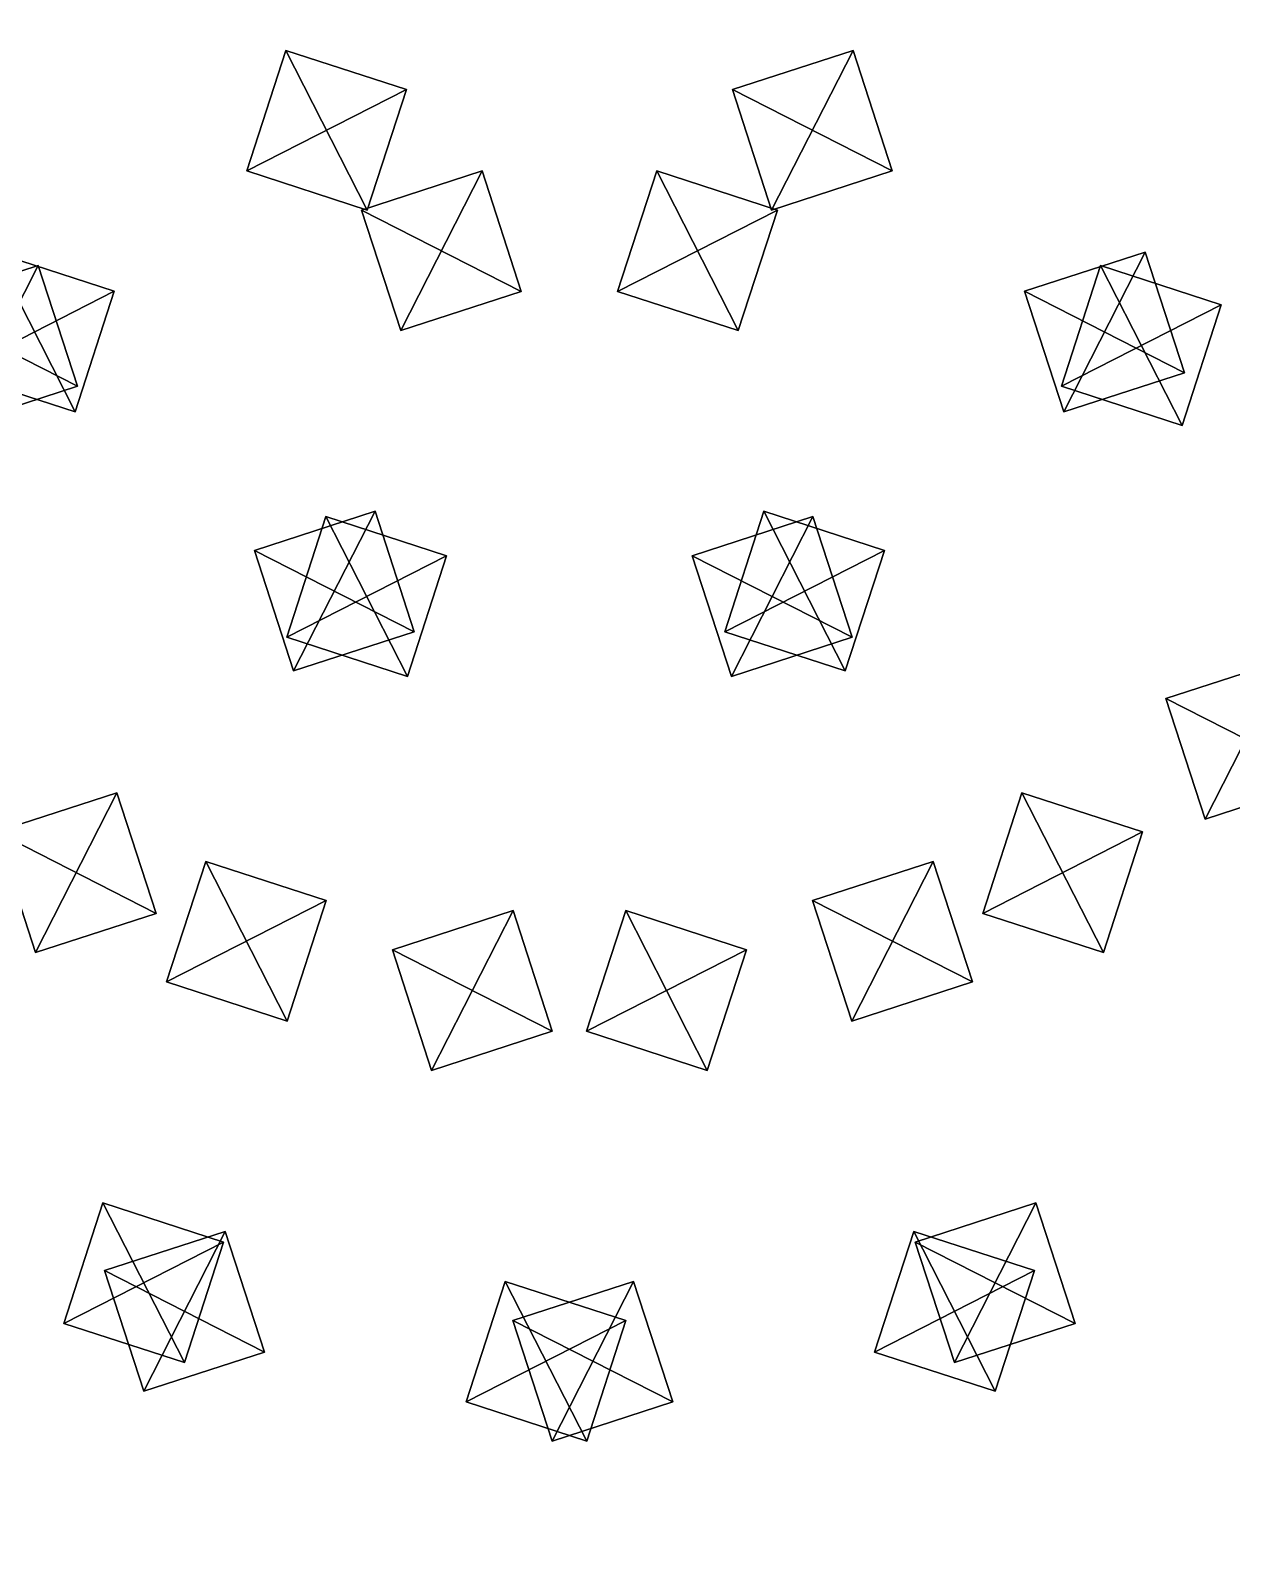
# Model space of a CAD drawing. Header units: metres. Extents: x -324 to 324, y -310 to 311.
# Drawn here: x -42.5 to 52.2, y -126.8 to -7.2 of the extents above; entities that cross this region are included whole.
import ezdxf

# ---------------------------------------------------------------- set-up
doc = ezdxf.new("R2010")
doc.units = ezdxf.units.M

msp = doc.modelspace()

# ---------------------------------------------------------------- linework, layer by layer
for points in [[(-25.445852, -18.302996, -1265.5), (-22.355682, -8.792429, -1265.5), (-22.355682, -8.792429, -1270.5), (-22.355583, -8.792329, -1270.4999)], [(-22.355682, -8.792429, -1265.5), (-25.445852, -18.302996, -1265.5), (-15.935287, -21.393166, -1265.5), (-15.935187, -21.393066, -1265.4999)], [(-25.445852, -18.302996, -1270.5), (-22.355682, -8.792429, -1270.5), (-12.845118, -11.882599, -1270.5), (-12.845017, -11.882499, -1270.4999)], [(-22.355682, -8.792429, -1270.5), (-25.445852, -18.302996, -1270.5), (-25.445852, -18.302996, -1265.5), (-25.445753, -18.302896, -1265.4999)], [(-15.935287, -21.393166, -1265.5), (-12.845118, -11.8826, -1265.5), (-22.355682, -8.792429, -1265.5), (-22.355583, -8.792329, -1265.4999)], [(-12.845118, -11.8826, -1265.5), (-12.845118, -11.882599, -1270.5), (-22.355682, -8.792429, -1270.5), (-22.355583, -8.792329, -1270.4999)], [(-22.355682, -8.792429, -1270.5), (-22.355682, -8.792429, -1265.5), (-12.845118, -11.8826, -1265.5), (-12.845017, -11.8825, -1265.4999)], [(15.935282, -21.393192, -734.5), (12.845114, -11.882626, -734.5), (22.35568, -8.792458, -734.5), (22.35578, -8.792357, -734.4999)], [(12.845114, -11.882626, -734.5), (12.845114, -11.882626, -729.5), (22.35568, -8.792458, -729.5), (22.35578, -8.792357, -729.4999)], [(25.445848, -18.303024, -729.5), (22.35568, -8.792458, -729.5), (12.845114, -11.882626, -729.5), (12.845214, -11.882525, -729.4999)], [(22.35568, -8.792458, -729.5), (22.35568, -8.792458, -734.5), (12.845114, -11.882626, -734.5), (12.845214, -11.882525, -734.4999)], [(22.35568, -8.792458, -734.5), (25.445848, -18.303024, -734.5), (15.935282, -21.393192, -734.5), (15.935382, -21.393093, -734.4999)], [(25.445848, -18.303024, -734.5), (22.35568, -8.792458, -734.5), (22.35568, -8.792458, -729.5), (22.35578, -8.792357, -729.4999)], [(22.35568, -8.792458, -729.5), (25.445848, -18.303024, -729.5), (25.445848, -18.303024, -734.5), (25.445948, -18.302925, -734.4999)], [(-12.845118, -11.882599, -1270.5), (-15.935287, -21.393166, -1270.5), (-25.445852, -18.302996, -1270.5), (-25.445753, -18.302896, -1270.4999)], [(-15.935287, -21.393166, -1270.5), (-12.845118, -11.882599, -1270.5), (-12.845118, -11.8826, -1265.5), (-12.845017, -11.8825, -1265.4999)], [(-12.845118, -11.8826, -1265.5), (-15.935287, -21.393166, -1265.5), (-15.935287, -21.393166, -1270.5), (-15.935187, -21.393066, -1270.4999)], [(15.935282, -21.393192, -729.5), (12.845114, -11.882626, -729.5), (12.845114, -11.882626, -734.5), (12.845214, -11.882525, -734.4999)], [(12.845114, -11.882626, -729.5), (15.935282, -21.393192, -729.5), (25.445848, -18.303024, -729.5), (25.445948, -18.302925, -729.4999)], [(12.845114, -11.882626, -734.5), (15.935282, -21.393192, -734.5), (15.935282, -21.393192, -729.5), (15.935382, -21.393093, -729.4999)], [(-15.935287, -21.393166, -1270.5), (-15.935287, -21.393166, -1265.5), (-25.445852, -18.302996, -1265.5), (-25.445753, -18.302896, -1265.4999)], [(-25.445852, -18.302996, -1265.5), (-25.445852, -18.302996, -1270.5), (-15.935287, -21.393166, -1270.5), (-15.935187, -21.393066, -1270.4999)], [(-13.305429, -30.894068, -734.5), (-16.395597, -21.383501, -734.5), (-6.885031, -18.293333, -734.5), (-6.884931, -18.293234, -734.4999)], [(-16.395597, -21.383501, -734.5), (-16.395597, -21.383501, -729.5), (-6.885031, -18.293333, -729.5), (-6.884931, -18.293234, -729.4999)], [(-3.7948632, -27.8039, -729.5), (-6.885031, -18.293333, -729.5), (-16.395597, -21.383501, -729.5), (-16.395498, -21.383402, -729.4999)], [(-6.885031, -18.293333, -729.5), (-6.885031, -18.293333, -734.5), (-16.395597, -21.383501, -734.5), (-16.395498, -21.383402, -734.4999)], [(-6.885031, -18.293333, -734.5), (-3.7948632, -27.8039, -734.5), (-13.305429, -30.894068, -734.5), (-13.305329, -30.893969, -734.4999)], [(-3.7948632, -27.8039, -734.5), (-6.885031, -18.293333, -734.5), (-6.885031, -18.293333, -729.5), (-6.884931, -18.293234, -729.4999)], [(-6.885031, -18.293333, -729.5), (-3.7948632, -27.8039, -729.5), (-3.7948632, -27.8039, -734.5), (-3.7947633, -27.8038, -734.4999)], [(3.7948556, -27.803877, -1265.5), (6.8850255, -18.293312, -1265.5), (6.8850255, -18.293312, -1270.5), (6.8851256, -18.293213, -1270.4999)], [(6.8850255, -18.293312, -1265.5), (3.7948556, -27.803877, -1265.5), (13.305422, -30.894047, -1265.5), (13.305522, -30.893948, -1265.4999)], [(3.7948556, -27.803877, -1270.5), (6.8850255, -18.293312, -1270.5), (16.395592, -21.383482, -1270.5), (16.39569, -21.383383, -1270.4999)], [(6.8850255, -18.293312, -1270.5), (3.7948556, -27.803877, -1270.5), (3.7948556, -27.803877, -1265.5), (3.7949555, -27.803778, -1265.4999)], [(13.305422, -30.894047, -1265.5), (16.395592, -21.383482, -1265.5), (6.8850255, -18.293312, -1265.5), (6.8851256, -18.293213, -1265.4999)], [(16.395592, -21.383482, -1265.5), (16.395592, -21.383482, -1270.5), (6.8850255, -18.293312, -1270.5), (6.8851256, -18.293213, -1270.4999)], [(6.8850255, -18.293312, -1270.5), (6.8850255, -18.293312, -1265.5), (16.395592, -21.383482, -1265.5), (16.39569, -21.383383, -1265.4999)], [(15.935282, -21.393192, -729.5), (15.935282, -21.393192, -734.5), (25.445848, -18.303024, -734.5), (25.445948, -18.302925, -734.4999)], [(25.445848, -18.303024, -734.5), (25.445848, -18.303024, -729.5), (15.935282, -21.393192, -729.5), (15.935382, -21.393093, -729.4999)], [(-13.305429, -30.894068, -729.5), (-16.395597, -21.383501, -729.5), (-16.395597, -21.383501, -734.5), (-16.395498, -21.383402, -734.4999)], [(-16.395597, -21.383501, -729.5), (-13.305429, -30.894068, -729.5), (-3.7948632, -27.8039, -729.5), (-3.7947633, -27.8038, -729.4999)], [(-16.395597, -21.383501, -734.5), (-13.305429, -30.894068, -734.5), (-13.305429, -30.894068, -729.5), (-13.305329, -30.893969, -729.4999)], [(16.395592, -21.383482, -1270.5), (13.305422, -30.894047, -1270.5), (3.7948556, -27.803877, -1270.5), (3.7949555, -27.803778, -1270.4999)], [(13.305422, -30.894047, -1270.5), (16.395592, -21.383482, -1270.5), (16.395592, -21.383482, -1265.5), (16.39569, -21.383383, -1265.4999)], [(16.395592, -21.383482, -1265.5), (13.305422, -30.894047, -1265.5), (13.305422, -30.894047, -1270.5), (13.305522, -30.893948, -1270.4999)], [(-45.393898, -24.69979, -1265.5), (-48.48407, -34.210354, -1265.5), (-38.973503, -37.300526, -1265.5), (-38.973404, -37.300426, -1265.4999)], [(-48.48407, -34.210354, -1270.5), (-45.393898, -24.69979, -1270.5), (-35.88333, -27.789959, -1270.5), (-35.883232, -27.78986, -1270.4999)], [(-38.973503, -37.300526, -1265.5), (-35.88333, -27.789959, -1265.5), (-45.393898, -24.69979, -1265.5), (-45.3938, -24.69969, -1265.4999)], [(-35.88333, -27.789959, -1265.5), (-35.88333, -27.789959, -1270.5), (-45.393898, -24.69979, -1270.5), (-45.3938, -24.69969, -1270.4999)], [(-45.393898, -24.69979, -1270.5), (-45.393898, -24.69979, -1265.5), (-35.88333, -27.789959, -1265.5), (-35.883232, -27.78986, -1265.4999)], [(38.973495, -37.300556, -734.5), (35.883327, -27.789991, -734.5), (45.39389, -24.699823, -734.5), (45.39399, -24.699724, -734.4999)], [(35.883327, -27.789991, -734.5), (35.883327, -27.789991, -729.5), (45.39389, -24.699823, -729.5), (45.39399, -24.699724, -729.4999)], [(48.48406, -34.21039, -729.5), (45.39389, -24.699823, -729.5), (35.883327, -27.789991, -729.5), (35.883427, -27.789892, -729.4999)], [(45.39389, -24.699823, -729.5), (45.39389, -24.699823, -734.5), (35.883327, -27.789991, -734.5), (35.883427, -27.789892, -734.4999)], [(45.39389, -24.699823, -734.5), (48.48406, -34.21039, -734.5), (38.973495, -37.300556, -734.5), (38.973595, -37.300457, -734.4999)], [(48.48406, -34.21039, -734.5), (45.39389, -24.699823, -734.5), (45.39389, -24.699823, -729.5), (45.39399, -24.699724, -729.4999)], [(45.39389, -24.699823, -729.5), (48.48406, -34.21039, -729.5), (48.48406, -34.21039, -734.5), (48.484158, -34.21029, -734.4999)], [(-48.29604, -38.36437, -734.5), (-51.386208, -28.853804, -734.5), (-41.875645, -25.763636, -734.5), (-41.875546, -25.763536, -734.4999)], [(-51.386208, -28.853804, -734.5), (-51.386208, -28.853804, -729.5), (-41.875645, -25.763636, -729.5), (-41.875546, -25.763536, -729.4999)], [(-38.785477, -35.2742, -729.5), (-41.875645, -25.763636, -729.5), (-51.386208, -28.853804, -729.5), (-51.38611, -28.853704, -729.4999)], [(-41.875645, -25.763636, -729.5), (-41.875645, -25.763636, -734.5), (-51.386208, -28.853804, -734.5), (-51.38611, -28.853704, -734.4999)], [(-41.875645, -25.763636, -734.5), (-38.785477, -35.2742, -734.5), (-48.29604, -38.36437, -734.5), (-48.29594, -38.36427, -734.4999)], [(-38.785477, -35.2742, -734.5), (-41.875645, -25.763636, -734.5), (-41.875645, -25.763636, -729.5), (-41.875546, -25.763536, -729.4999)], [(-41.875645, -25.763636, -729.5), (-38.785477, -35.2742, -729.5), (-38.785477, -35.2742, -734.5), (-38.785378, -35.2741, -734.4999)], [(38.78547, -35.274185, -1265.5), (41.87564, -25.76362, -1265.5), (41.87564, -25.76362, -1270.5), (41.87574, -25.763521, -1270.4999)], [(41.87564, -25.76362, -1265.5), (38.78547, -35.274185, -1265.5), (48.296036, -38.364357, -1265.5), (48.296135, -38.364258, -1265.4999)], [(38.78547, -35.274185, -1270.5), (41.87564, -25.76362, -1270.5), (51.386208, -28.85379, -1270.5), (51.386307, -28.853691, -1270.4999)], [(41.87564, -25.76362, -1270.5), (38.78547, -35.274185, -1270.5), (38.78547, -35.274185, -1265.5), (38.78557, -35.274086, -1265.4999)], [(48.296036, -38.364357, -1265.5), (51.386208, -28.85379, -1265.5), (41.87564, -25.76362, -1265.5), (41.87574, -25.763521, -1265.4999)], [(51.386208, -28.85379, -1265.5), (51.386208, -28.85379, -1270.5), (41.87564, -25.76362, -1270.5), (41.87574, -25.763521, -1270.4999)], [(41.87564, -25.76362, -1270.5), (41.87564, -25.76362, -1265.5), (51.386208, -28.85379, -1265.5), (51.386307, -28.853691, -1265.4999)], [(-35.88333, -27.789959, -1270.5), (-38.973503, -37.300526, -1270.5), (-48.48407, -34.210354, -1270.5), (-48.48397, -34.210255, -1270.4999)], [(-38.973503, -37.300526, -1270.5), (-35.88333, -27.789959, -1270.5), (-35.88333, -27.789959, -1265.5), (-35.883232, -27.78986, -1265.4999)], [(-35.88333, -27.789959, -1265.5), (-38.973503, -37.300526, -1265.5), (-38.973503, -37.300526, -1270.5), (-38.973404, -37.300426, -1270.4999)], [(-13.305429, -30.894068, -729.5), (-13.305429, -30.894068, -734.5), (-3.7948632, -27.8039, -734.5), (-3.7947633, -27.8038, -734.4999)], [(-3.7948632, -27.8039, -734.5), (-3.7948632, -27.8039, -729.5), (-13.305429, -30.894068, -729.5), (-13.305329, -30.893969, -729.4999)], [(13.305422, -30.894047, -1270.5), (13.305422, -30.894047, -1265.5), (3.7948556, -27.803877, -1265.5), (3.7949555, -27.803778, -1265.4999)], [(3.7948556, -27.803877, -1265.5), (3.7948556, -27.803877, -1270.5), (13.305422, -30.894047, -1270.5), (13.305522, -30.893948, -1270.4999)], [(38.973495, -37.300556, -729.5), (35.883327, -27.789991, -729.5), (35.883327, -27.789991, -734.5), (35.883427, -27.789892, -734.4999)], [(35.883327, -27.789991, -729.5), (38.973495, -37.300556, -729.5), (48.48406, -34.21039, -729.5), (48.484158, -34.21029, -729.4999)], [(35.883327, -27.789991, -734.5), (38.973495, -37.300556, -734.5), (38.973495, -37.300556, -729.5), (38.973595, -37.300457, -729.4999)], [(-51.386208, -28.853804, -729.5), (-48.29604, -38.36437, -729.5), (-38.785477, -35.2742, -729.5), (-38.785378, -35.2741, -729.4999)], [(51.386208, -28.85379, -1270.5), (48.296036, -38.364357, -1270.5), (38.78547, -35.274185, -1270.5), (38.78557, -35.274086, -1270.4999)], [(48.296036, -38.364357, -1270.5), (51.386208, -28.85379, -1270.5), (51.386208, -28.85379, -1265.5), (51.386307, -28.853691, -1265.4999)], [(51.386208, -28.85379, -1265.5), (48.296036, -38.364357, -1265.5), (48.296036, -38.364357, -1270.5), (48.296135, -38.364258, -1270.4999)], [(-38.973503, -37.300526, -1270.5), (-38.973503, -37.300526, -1265.5), (-48.48407, -34.210354, -1265.5), (-48.48397, -34.210255, -1265.4999)], [(-48.48407, -34.210354, -1265.5), (-48.48407, -34.210354, -1270.5), (-38.973503, -37.300526, -1270.5), (-38.973404, -37.300426, -1270.4999)], [(38.973495, -37.300556, -729.5), (38.973495, -37.300556, -734.5), (48.48406, -34.21039, -734.5), (48.484158, -34.21029, -734.4999)], [(48.48406, -34.21039, -734.5), (48.48406, -34.21039, -729.5), (38.973495, -37.300556, -729.5), (38.973595, -37.300457, -729.4999)], [(-48.29604, -38.36437, -729.5), (-48.29604, -38.36437, -734.5), (-38.785477, -35.2742, -734.5), (-38.785378, -35.2741, -734.4999)], [(-38.785477, -35.2742, -734.5), (-38.785477, -35.2742, -729.5), (-48.29604, -38.36437, -729.5), (-48.29594, -38.36427, -729.4999)], [(48.296036, -38.364357, -1270.5), (48.296036, -38.364357, -1265.5), (38.78547, -35.274185, -1265.5), (38.78557, -35.274086, -1265.4999)], [(38.78547, -35.274185, -1265.5), (38.78547, -35.274185, -1270.5), (48.296036, -38.364357, -1270.5), (48.296135, -38.364258, -1270.4999)], [(-21.750015, -57.734745, -734.5), (-24.840183, -48.224182, -734.5), (-15.329617, -45.134014, -734.5), (-15.329516, -45.133915, -734.4999)], [(-24.840183, -48.224182, -734.5), (-24.840183, -48.224182, -729.5), (-15.329617, -45.134014, -729.5), (-15.329516, -45.133915, -729.4999)], [(-12.239449, -54.644577, -729.5), (-15.329617, -45.134014, -729.5), (-24.840183, -48.224182, -729.5), (-24.840084, -48.224083, -729.4999)], [(-15.329617, -45.134014, -729.5), (-15.329617, -45.134014, -734.5), (-24.840183, -48.224182, -734.5), (-24.840084, -48.224083, -734.4999)], [(-15.329617, -45.134014, -734.5), (-12.239449, -54.644577, -734.5), (-21.750015, -57.734745, -734.5), (-21.749916, -57.734646, -734.4999)], [(-12.239449, -54.644577, -734.5), (-15.329617, -45.134014, -734.5), (-15.329617, -45.134014, -729.5), (-15.329516, -45.133915, -729.4999)], [(-15.329617, -45.134014, -729.5), (-12.239449, -54.644577, -729.5), (-12.239449, -54.644577, -734.5), (-12.239348, -54.644478, -734.4999)], [(12.239439, -54.644558, -1265.5), (15.329609, -45.13399, -1265.5), (15.329609, -45.13399, -1270.5), (15.329709, -45.133892, -1270.4999)], [(15.329609, -45.13399, -1265.5), (12.239439, -54.644558, -1265.5), (21.750004, -57.73473, -1265.5), (21.750103, -57.73463, -1265.4999)], [(12.239439, -54.644558, -1270.5), (15.329609, -45.13399, -1270.5), (24.840174, -48.224163, -1270.5), (24.840273, -48.224064, -1270.4999)], [(15.329609, -45.13399, -1270.5), (12.239439, -54.644558, -1270.5), (12.239439, -54.644558, -1265.5), (12.239539, -54.64446, -1265.4999)], [(21.750004, -57.73473, -1265.5), (24.840174, -48.224163, -1265.5), (15.329609, -45.13399, -1265.5), (15.329709, -45.133892, -1265.4999)], [(24.840174, -48.224163, -1265.5), (24.840174, -48.224163, -1270.5), (15.329609, -45.13399, -1270.5), (15.329709, -45.133892, -1270.4999)], [(15.329609, -45.13399, -1270.5), (15.329609, -45.13399, -1265.5), (24.840174, -48.224163, -1265.5), (24.840273, -48.224064, -1265.4999)], [(-22.284082, -55.06951, -1265.5), (-19.193913, -45.558945, -1265.5), (-19.193913, -45.558945, -1270.5), (-19.193813, -45.558846, -1270.4999)], [(-19.193913, -45.558945, -1265.5), (-22.284082, -55.06951, -1265.5), (-12.773518, -58.159683, -1265.5), (-12.773417, -58.159584, -1265.4999)], [(-22.284082, -55.06951, -1270.5), (-19.193913, -45.558945, -1270.5), (-9.683348, -48.649117, -1270.5), (-9.683248, -48.649017, -1270.4999)], [(-19.193913, -45.558945, -1270.5), (-22.284082, -55.06951, -1270.5), (-22.284082, -55.06951, -1265.5), (-22.283983, -55.069412, -1265.4999)], [(-12.773518, -58.159683, -1265.5), (-9.683348, -48.649117, -1265.5), (-19.193913, -45.558945, -1265.5), (-19.193813, -45.558846, -1265.4999)], [(-9.683348, -48.649117, -1265.5), (-9.683348, -48.649117, -1270.5), (-19.193913, -45.558945, -1270.5), (-19.193813, -45.558846, -1270.4999)], [(-19.193913, -45.558945, -1270.5), (-19.193913, -45.558945, -1265.5), (-9.683348, -48.649117, -1265.5), (-9.683248, -48.649017, -1265.4999)], [(12.773504, -58.159706, -734.5), (9.683336, -48.649143, -734.5), (19.193903, -45.558975, -734.5), (19.194002, -45.558876, -734.4999)], [(9.683336, -48.649143, -734.5), (9.683336, -48.649143, -729.5), (19.193903, -45.558975, -729.5), (19.194002, -45.558876, -729.4999)], [(22.284071, -55.06954, -729.5), (19.193903, -45.558975, -729.5), (9.683336, -48.649143, -729.5), (9.683436, -48.649044, -729.4999)], [(19.193903, -45.558975, -729.5), (19.193903, -45.558975, -734.5), (9.683336, -48.649143, -734.5), (9.683436, -48.649044, -734.4999)], [(19.193903, -45.558975, -734.5), (22.284071, -55.06954, -734.5), (12.773504, -58.159706, -734.5), (12.773604, -58.159607, -734.4999)], [(22.284071, -55.06954, -734.5), (19.193903, -45.558975, -734.5), (19.193903, -45.558975, -729.5), (19.194002, -45.558876, -729.4999)], [(19.193903, -45.558975, -729.5), (22.284071, -55.06954, -729.5), (22.284071, -55.06954, -734.5), (22.28417, -55.06944, -734.4999)], [(-21.750015, -57.734745, -729.5), (-24.840183, -48.224182, -729.5), (-24.840183, -48.224182, -734.5), (-24.840084, -48.224083, -734.4999)], [(-24.840183, -48.224182, -729.5), (-21.750015, -57.734745, -729.5), (-12.239449, -54.644577, -729.5), (-12.239348, -54.644478, -729.4999)], [(-24.840183, -48.224182, -734.5), (-21.750015, -57.734745, -734.5), (-21.750015, -57.734745, -729.5), (-21.749916, -57.734646, -729.4999)], [(-9.683348, -48.649117, -1270.5), (-12.773518, -58.159683, -1270.5), (-22.284082, -55.06951, -1270.5), (-22.283983, -55.069412, -1270.4999)], [(-12.773518, -58.159683, -1270.5), (-9.683348, -48.649117, -1270.5), (-9.683348, -48.649117, -1265.5), (-9.683248, -48.649017, -1265.4999)], [(-9.683348, -48.649117, -1265.5), (-12.773518, -58.159683, -1265.5), (-12.773518, -58.159683, -1270.5), (-12.773417, -58.159584, -1270.4999)], [(12.773504, -58.159706, -729.5), (9.683336, -48.649143, -729.5), (9.683336, -48.649143, -734.5), (9.683436, -48.649044, -734.4999)], [(9.683336, -48.649143, -729.5), (12.773504, -58.159706, -729.5), (22.284071, -55.06954, -729.5), (22.28417, -55.06944, -729.4999)], [(9.683336, -48.649143, -734.5), (12.773504, -58.159706, -734.5), (12.773504, -58.159706, -729.5), (12.773604, -58.159607, -729.4999)], [(24.840174, -48.224163, -1270.5), (21.750004, -57.73473, -1270.5), (12.239439, -54.644558, -1270.5), (12.239539, -54.64446, -1270.4999)], [(21.750004, -57.73473, -1270.5), (24.840174, -48.224163, -1270.5), (24.840174, -48.224163, -1265.5), (24.840273, -48.224064, -1265.4999)], [(24.840174, -48.224163, -1265.5), (21.750004, -57.73473, -1265.5), (21.750004, -57.73473, -1270.5), (21.750103, -57.73463, -1270.4999)], [(-21.750015, -57.734745, -729.5), (-21.750015, -57.734745, -734.5), (-12.239449, -54.644577, -734.5), (-12.239348, -54.644478, -734.4999)], [(-12.239449, -54.644577, -734.5), (-12.239449, -54.644577, -729.5), (-21.750015, -57.734745, -729.5), (-21.749916, -57.734646, -729.4999)], [(21.750004, -57.73473, -1270.5), (21.750004, -57.73473, -1265.5), (12.239439, -54.644558, -1265.5), (12.239539, -54.64446, -1265.4999)], [(12.239439, -54.644558, -1265.5), (12.239439, -54.644558, -1270.5), (21.750004, -57.73473, -1270.5), (21.750103, -57.73463, -1270.4999)], [(-12.773518, -58.159683, -1270.5), (-12.773518, -58.159683, -1265.5), (-22.284082, -55.06951, -1265.5), (-22.283983, -55.069412, -1265.4999)], [(-22.284082, -55.06951, -1265.5), (-22.284082, -55.06951, -1270.5), (-12.773518, -58.159683, -1270.5), (-12.773417, -58.159584, -1270.4999)], [(12.773504, -58.159706, -729.5), (12.773504, -58.159706, -734.5), (22.284071, -55.06954, -734.5), (22.28417, -55.06944, -734.4999)], [(22.284071, -55.06954, -734.5), (22.284071, -55.06954, -729.5), (12.773504, -58.159706, -729.5), (12.773604, -58.159607, -729.4999)], [(50.11371, -69.42008, -734.5), (47.02354, -59.909515, -734.5), (56.534103, -56.819347, -734.5), (56.534203, -56.81925, -734.4999)], [(47.02354, -59.909515, -734.5), (47.02354, -59.909515, -729.5), (56.534103, -56.819347, -729.5), (56.534203, -56.81925, -729.4999)], [(59.62427, -66.32991, -729.5), (56.534103, -56.819347, -729.5), (47.02354, -59.909515, -729.5), (47.02364, -59.909416, -729.4999)], [(56.534103, -56.819347, -729.5), (56.534103, -56.819347, -734.5), (47.02354, -59.909515, -734.5), (47.02364, -59.909416, -734.4999)], [(56.534103, -56.819347, -734.5), (59.62427, -66.32991, -734.5), (50.11371, -69.42008, -734.5), (50.113808, -69.41998, -734.4999)], [(50.11371, -69.42008, -729.5), (47.02354, -59.909515, -729.5), (47.02354, -59.909515, -734.5), (47.02364, -59.909416, -734.4999)], [(47.02354, -59.909515, -729.5), (50.11371, -69.42008, -729.5), (59.62427, -66.32991, -729.5), (59.62437, -66.32981, -729.4999)], [(47.02354, -59.909515, -734.5), (50.11371, -69.42008, -734.5), (50.11371, -69.42008, -729.5), (50.113808, -69.41998, -729.4999)], [(50.11371, -69.42008, -729.5), (50.11371, -69.42008, -734.5), (59.62427, -66.32991, -734.5), (59.62437, -66.32981, -734.4999)], [(59.62427, -66.32991, -734.5), (59.62427, -66.32991, -729.5), (50.11371, -69.42008, -729.5), (50.113808, -69.41998, -729.4999)], [(-42.09719, -79.94125, -734.5), (-45.18736, -70.43069, -734.5), (-35.676796, -67.340515, -734.5), (-35.676697, -67.340416, -734.4999)], [(-45.18736, -70.43069, -734.5), (-45.18736, -70.43069, -729.5), (-35.676796, -67.340515, -729.5), (-35.676697, -67.340416, -729.4999)], [(-32.586628, -76.85108, -729.5), (-35.676796, -67.340515, -729.5), (-45.18736, -70.43069, -729.5), (-45.18726, -70.43059, -729.4999)], [(-35.676796, -67.340515, -729.5), (-35.676796, -67.340515, -734.5), (-45.18736, -70.43069, -734.5), (-45.18726, -70.43059, -734.4999)], [(-35.676796, -67.340515, -734.5), (-32.586628, -76.85108, -734.5), (-42.09719, -79.94125, -734.5), (-42.09709, -79.941154, -734.4999)], [(-32.586628, -76.85108, -734.5), (-35.676796, -67.340515, -734.5), (-35.676796, -67.340515, -729.5), (-35.676697, -67.340416, -729.4999)], [(-35.676796, -67.340515, -729.5), (-32.586628, -76.85108, -729.5), (-32.586628, -76.85108, -734.5), (-32.58653, -76.85098, -734.4999)], [(32.58661, -76.851074, -1265.5), (35.67678, -67.34051, -1265.5), (35.67678, -67.34051, -1270.5), (35.67688, -67.34041, -1270.4999)], [(35.67678, -67.34051, -1265.5), (32.58661, -76.851074, -1265.5), (42.097176, -79.941246, -1265.5), (42.097275, -79.94115, -1265.4999)], [(32.58661, -76.851074, -1270.5), (35.67678, -67.34051, -1270.5), (45.187347, -70.43068, -1270.5), (45.187447, -70.43058, -1270.4999)], [(35.67678, -67.34051, -1270.5), (32.58661, -76.851074, -1270.5), (32.58661, -76.851074, -1265.5), (32.586708, -76.850975, -1265.4999)], [(42.097176, -79.941246, -1265.5), (45.187347, -70.43068, -1265.5), (35.67678, -67.34051, -1265.5), (35.67688, -67.34041, -1265.4999)], [(45.187347, -70.43068, -1265.5), (45.187347, -70.43068, -1270.5), (35.67678, -67.34051, -1270.5), (35.67688, -67.34041, -1270.4999)], [(35.67678, -67.34051, -1270.5), (35.67678, -67.34051, -1265.5), (45.187347, -70.43068, -1265.5), (45.187447, -70.43058, -1265.4999)], [(-42.09719, -79.94125, -729.5), (-45.18736, -70.43069, -729.5), (-45.18736, -70.43069, -734.5), (-45.18726, -70.43059, -734.4999)], [(-45.18736, -70.43069, -729.5), (-42.09719, -79.94125, -729.5), (-32.586628, -76.85108, -729.5), (-32.58653, -76.85098, -729.4999)], [(-45.18736, -70.43069, -734.5), (-42.09719, -79.94125, -734.5), (-42.09719, -79.94125, -729.5), (-42.09709, -79.941154, -729.4999)], [(45.187347, -70.43068, -1270.5), (42.097176, -79.941246, -1270.5), (32.58661, -76.851074, -1270.5), (32.586708, -76.850975, -1270.4999)], [(42.097176, -79.941246, -1270.5), (45.187347, -70.43068, -1270.5), (45.187347, -70.43068, -1265.5), (45.187447, -70.43058, -1265.4999)], [(45.187347, -70.43068, -1265.5), (42.097176, -79.941246, -1265.5), (42.097176, -79.941246, -1270.5), (42.097275, -79.94115, -1270.4999)], [(-31.767979, -82.25805, -1265.5), (-28.677809, -72.74748, -1265.5), (-28.677809, -72.74748, -1270.5), (-28.67771, -72.74738, -1270.4999)], [(-28.677809, -72.74748, -1265.5), (-31.767979, -82.25805, -1265.5), (-22.257414, -85.34822, -1265.5), (-22.257315, -85.34812, -1265.4999)], [(-31.767979, -82.25805, -1270.5), (-28.677809, -72.74748, -1270.5), (-19.167244, -75.837654, -1270.5), (-19.167145, -75.837555, -1270.4999)], [(-28.677809, -72.74748, -1270.5), (-31.767979, -82.25805, -1270.5), (-31.767979, -82.25805, -1265.5), (-31.76788, -82.25795, -1265.4999)], [(-22.257414, -85.34822, -1265.5), (-19.167244, -75.837654, -1265.5), (-28.677809, -72.74748, -1265.5), (-28.67771, -72.74738, -1265.4999)], [(-19.167244, -75.837654, -1265.5), (-19.167244, -75.837654, -1270.5), (-28.677809, -72.74748, -1270.5), (-28.67771, -72.74738, -1270.4999)], [(-28.677809, -72.74748, -1270.5), (-28.677809, -72.74748, -1265.5), (-19.167244, -75.837654, -1265.5), (-19.167145, -75.837555, -1265.4999)], [(22.257395, -85.34825, -734.5), (19.167227, -75.837685, -734.5), (28.677794, -72.74751, -734.5), (28.677893, -72.74741, -734.4999)], [(19.167227, -75.837685, -734.5), (19.167227, -75.837685, -729.5), (28.677794, -72.74751, -729.5), (28.677893, -72.74741, -729.4999)], [(31.767962, -82.25808, -729.5), (28.677794, -72.74751, -729.5), (19.167227, -75.837685, -729.5), (19.167326, -75.837585, -729.4999)], [(28.677794, -72.74751, -729.5), (28.677794, -72.74751, -734.5), (19.167227, -75.837685, -734.5), (19.167326, -75.837585, -734.4999)], [(28.677794, -72.74751, -734.5), (31.767962, -82.25808, -734.5), (22.257395, -85.34825, -734.5), (22.257494, -85.34815, -734.4999)], [(31.767962, -82.25808, -734.5), (28.677794, -72.74751, -734.5), (28.677794, -72.74751, -729.5), (28.677893, -72.74741, -729.4999)], [(28.677794, -72.74751, -729.5), (31.767962, -82.25808, -729.5), (31.767962, -82.25808, -734.5), (31.76806, -82.25798, -734.4999)], [(-19.167244, -75.837654, -1270.5), (-22.257414, -85.34822, -1270.5), (-31.767979, -82.25805, -1270.5), (-31.76788, -82.25795, -1270.4999)], [(-22.257414, -85.34822, -1270.5), (-19.167244, -75.837654, -1270.5), (-19.167244, -75.837654, -1265.5), (-19.167145, -75.837555, -1265.4999)], [(-19.167244, -75.837654, -1265.5), (-22.257414, -85.34822, -1265.5), (-22.257414, -85.34822, -1270.5), (-22.257315, -85.34812, -1270.4999)], [(22.257395, -85.34825, -729.5), (19.167227, -75.837685, -729.5), (19.167227, -75.837685, -734.5), (19.167326, -75.837585, -734.4999)], [(19.167227, -75.837685, -729.5), (22.257395, -85.34825, -729.5), (31.767962, -82.25808, -729.5), (31.76806, -82.25798, -729.4999)], [(19.167227, -75.837685, -734.5), (22.257395, -85.34825, -734.5), (22.257395, -85.34825, -729.5), (22.257494, -85.34815, -729.4999)], [(-42.09719, -79.94125, -729.5), (-42.09719, -79.94125, -734.5), (-32.586628, -76.85108, -734.5), (-32.58653, -76.85098, -734.4999)], [(-32.586628, -76.85108, -734.5), (-32.586628, -76.85108, -729.5), (-42.09719, -79.94125, -729.5), (-42.09709, -79.941154, -729.4999)], [(-10.865665, -89.23347, -734.5), (-13.955833, -79.7229, -734.5), (-4.445267, -76.63273, -734.5), (-4.445167, -76.63263, -734.4999)], [(-13.955833, -79.7229, -734.5), (-13.955833, -79.7229, -729.5), (-4.445267, -76.63273, -729.5), (-4.445167, -76.63263, -729.4999)], [(-1.3550992, -86.143295, -729.5), (-4.445267, -76.63273, -729.5), (-13.955833, -79.7229, -729.5), (-13.955733, -79.7228, -729.4999)], [(-4.445267, -76.63273, -729.5), (-4.445267, -76.63273, -734.5), (-13.955833, -79.7229, -734.5), (-13.955733, -79.7228, -734.4999)], [(-4.445267, -76.63273, -734.5), (-1.3550992, -86.143295, -734.5), (-10.865665, -89.23347, -734.5), (-10.865565, -89.23337, -734.4999)], [(-1.3550992, -86.143295, -734.5), (-4.445267, -76.63273, -734.5), (-4.445267, -76.63273, -729.5), (-4.445167, -76.63263, -729.4999)], [(-4.445267, -76.63273, -729.5), (-1.3550992, -86.143295, -729.5), (-1.3550992, -86.143295, -734.5), (-1.3549992, -86.143196, -734.4999)], [(1.3550792, -86.14328, -1265.5), (4.445249, -76.63271, -1265.5), (4.445249, -76.63271, -1270.5), (4.445349, -76.632614, -1270.4999)], [(4.445249, -76.63271, -1265.5), (1.3550792, -86.14328, -1265.5), (10.865644, -89.23345, -1265.5), (10.865745, -89.23335, -1265.4999)], [(1.3550792, -86.14328, -1270.5), (4.445249, -76.63271, -1270.5), (13.955814, -79.722885, -1270.5), (13.9559145, -79.722786, -1270.4999)], [(4.445249, -76.63271, -1270.5), (1.3550792, -86.14328, -1270.5), (1.3550792, -86.14328, -1265.5), (1.3551792, -86.14318, -1265.4999)], [(10.865644, -89.23345, -1265.5), (13.955814, -79.722885, -1265.5), (4.445249, -76.63271, -1265.5), (4.445349, -76.632614, -1265.4999)], [(13.955814, -79.722885, -1265.5), (13.955814, -79.722885, -1270.5), (4.445249, -76.63271, -1270.5), (4.445349, -76.632614, -1270.4999)], [(4.445249, -76.63271, -1270.5), (4.445249, -76.63271, -1265.5), (13.955814, -79.722885, -1265.5), (13.9559145, -79.722786, -1265.4999)], [(42.097176, -79.941246, -1270.5), (42.097176, -79.941246, -1265.5), (32.58661, -76.851074, -1265.5), (32.586708, -76.850975, -1265.4999)], [(32.58661, -76.851074, -1265.5), (32.58661, -76.851074, -1270.5), (42.097176, -79.941246, -1270.5), (42.097275, -79.94115, -1270.4999)], [(-10.865665, -89.23347, -729.5), (-13.955833, -79.7229, -729.5), (-13.955833, -79.7229, -734.5), (-13.955733, -79.7228, -734.4999)], [(-13.955833, -79.7229, -729.5), (-10.865665, -89.23347, -729.5), (-1.3550992, -86.143295, -729.5), (-1.3549992, -86.143196, -729.4999)], [(-13.955833, -79.7229, -734.5), (-10.865665, -89.23347, -734.5), (-10.865665, -89.23347, -729.5), (-10.865565, -89.23337, -729.4999)], [(13.955814, -79.722885, -1270.5), (10.865644, -89.23345, -1270.5), (1.3550792, -86.14328, -1270.5), (1.3551792, -86.14318, -1270.4999)], [(10.865644, -89.23345, -1270.5), (13.955814, -79.722885, -1270.5), (13.955814, -79.722885, -1265.5), (13.9559145, -79.722786, -1265.4999)], [(13.955814, -79.722885, -1265.5), (10.865644, -89.23345, -1265.5), (10.865644, -89.23345, -1270.5), (10.865745, -89.23335, -1270.4999)], [(-22.257414, -85.34822, -1270.5), (-22.257414, -85.34822, -1265.5), (-31.767979, -82.25805, -1265.5), (-31.76788, -82.25795, -1265.4999)], [(-31.767979, -82.25805, -1265.5), (-31.767979, -82.25805, -1270.5), (-22.257414, -85.34822, -1270.5), (-22.257315, -85.34812, -1270.4999)], [(22.257395, -85.34825, -729.5), (22.257395, -85.34825, -734.5), (31.767962, -82.25808, -734.5), (31.76806, -82.25798, -734.4999)], [(31.767962, -82.25808, -734.5), (31.767962, -82.25808, -729.5), (22.257395, -85.34825, -729.5), (22.257494, -85.34815, -729.4999)], [(-10.865665, -89.23347, -729.5), (-10.865665, -89.23347, -734.5), (-1.3550992, -86.143295, -734.5), (-1.3549992, -86.143196, -734.4999)], [(-1.3550992, -86.143295, -734.5), (-1.3550992, -86.143295, -729.5), (-10.865665, -89.23347, -729.5), (-10.865565, -89.23337, -729.4999)], [(10.865644, -89.23345, -1270.5), (10.865644, -89.23345, -1265.5), (1.3550792, -86.14328, -1265.5), (1.3551792, -86.14318, -1265.4999)], [(1.3550792, -86.14328, -1265.5), (1.3550792, -86.14328, -1270.5), (10.865644, -89.23345, -1270.5), (10.865745, -89.23335, -1270.4999)], [(-39.869473, -109.19178, -1265.5), (-36.7793, -99.68121, -1265.5), (-36.7793, -99.68121, -1270.5), (-36.7792, -99.681114, -1270.4999)], [(-36.7793, -99.68121, -1265.5), (-39.869473, -109.19178, -1265.5), (-30.358906, -112.28195, -1265.5), (-30.358807, -112.28185, -1265.4999)], [(-39.869473, -109.19178, -1270.5), (-36.7793, -99.68121, -1270.5), (-27.268736, -102.771385, -1270.5), (-27.268637, -102.771286, -1270.4999)], [(-36.7793, -99.68121, -1270.5), (-39.869473, -109.19178, -1270.5), (-39.869473, -109.19178, -1265.5), (-39.869373, -109.19168, -1265.4999)], [(-30.358906, -112.28195, -1265.5), (-27.268736, -102.771385, -1265.5), (-36.7793, -99.68121, -1265.5), (-36.7792, -99.681114, -1265.4999)], [(-27.268736, -102.771385, -1265.5), (-27.268736, -102.771385, -1270.5), (-36.7793, -99.68121, -1270.5), (-36.7792, -99.681114, -1270.4999)], [(-36.7793, -99.68121, -1270.5), (-36.7793, -99.68121, -1265.5), (-27.268736, -102.771385, -1265.5), (-27.268637, -102.771286, -1265.4999)], [(30.358881, -112.28198, -734.5), (27.268713, -102.771416, -734.5), (36.779278, -99.681244, -734.5), (36.779377, -99.681145, -734.4999)], [(27.268713, -102.771416, -734.5), (27.268713, -102.771416, -729.5), (36.779278, -99.681244, -729.5), (36.779377, -99.681145, -729.4999)], [(39.869446, -109.19181, -729.5), (36.779278, -99.681244, -729.5), (27.268713, -102.771416, -729.5), (27.268812, -102.77132, -729.4999)], [(36.779278, -99.681244, -729.5), (36.779278, -99.681244, -734.5), (27.268713, -102.771416, -734.5), (27.268812, -102.77132, -734.4999)], [(36.779278, -99.681244, -734.5), (39.869446, -109.19181, -734.5), (30.358881, -112.28198, -734.5), (30.35898, -112.28188, -734.4999)], [(39.869446, -109.19181, -734.5), (36.779278, -99.681244, -734.5), (36.779278, -99.681244, -729.5), (36.779377, -99.681145, -729.4999)], [(36.779278, -99.681244, -729.5), (39.869446, -109.19181, -729.5), (39.869446, -109.19181, -734.5), (39.869545, -109.19171, -734.4999)], [(-27.268736, -102.771385, -1270.5), (-30.358906, -112.28195, -1270.5), (-39.869473, -109.19178, -1270.5), (-39.869373, -109.19168, -1270.4999)], [(-33.565247, -114.532776, -734.5), (-36.655415, -105.02221, -734.5), (-27.14485, -101.93204, -734.5), (-27.14475, -101.93194, -734.4999)], [(-36.655415, -105.02221, -734.5), (-36.655415, -105.02221, -729.5), (-27.14485, -101.93204, -729.5), (-27.14475, -101.93194, -729.4999)], [(-24.054682, -111.442604, -729.5), (-27.14485, -101.93204, -729.5), (-36.655415, -105.02221, -729.5), (-36.655315, -105.02211, -729.4999)], [(-27.14485, -101.93204, -729.5), (-27.14485, -101.93204, -734.5), (-36.655415, -105.02221, -734.5), (-36.655315, -105.02211, -734.4999)], [(-27.14485, -101.93204, -734.5), (-24.054682, -111.442604, -734.5), (-33.565247, -114.532776, -734.5), (-33.565147, -114.53268, -734.4999)], [(-30.358906, -112.28195, -1270.5), (-27.268736, -102.771385, -1270.5), (-27.268736, -102.771385, -1265.5), (-27.268637, -102.771286, -1265.4999)], [(-27.268736, -102.771385, -1265.5), (-30.358906, -112.28195, -1265.5), (-30.358906, -112.28195, -1270.5), (-30.358807, -112.28185, -1270.4999)], [(-24.054682, -111.442604, -734.5), (-27.14485, -101.93204, -734.5), (-27.14485, -101.93204, -729.5), (-27.14475, -101.93194, -729.4999)], [(-27.14485, -101.93204, -729.5), (-24.054682, -111.442604, -729.5), (-24.054682, -111.442604, -734.5), (-24.054583, -111.442505, -734.4999)], [(24.054657, -111.44259, -1265.5), (27.144827, -101.93202, -1265.5), (27.144827, -101.93202, -1270.5), (27.144926, -101.93192, -1270.4999)], [(27.144827, -101.93202, -1265.5), (24.054657, -111.44259, -1265.5), (33.565224, -114.53276, -1265.5), (33.565323, -114.53266, -1265.4999)], [(24.054657, -111.44259, -1270.5), (27.144827, -101.93202, -1270.5), (36.65539, -105.022194, -1270.5), (36.65549, -105.022095, -1270.4999)], [(27.144827, -101.93202, -1270.5), (24.054657, -111.44259, -1270.5), (24.054657, -111.44259, -1265.5), (24.054756, -111.44249, -1265.4999)], [(33.565224, -114.53276, -1265.5), (36.65539, -105.022194, -1265.5), (27.144827, -101.93202, -1265.5), (27.144926, -101.93192, -1265.4999)], [(36.65539, -105.022194, -1265.5), (36.65539, -105.022194, -1270.5), (27.144827, -101.93202, -1270.5), (27.144926, -101.93192, -1270.4999)], [(27.144827, -101.93202, -1270.5), (27.144827, -101.93202, -1265.5), (36.65539, -105.022194, -1265.5), (36.65549, -105.022095, -1265.4999)], [(30.358881, -112.28198, -729.5), (27.268713, -102.771416, -729.5), (27.268713, -102.771416, -734.5), (27.268812, -102.77132, -734.4999)], [(27.268713, -102.771416, -729.5), (30.358881, -112.28198, -729.5), (39.869446, -109.19181, -729.5), (39.869545, -109.19171, -729.4999)], [(27.268713, -102.771416, -734.5), (30.358881, -112.28198, -734.5), (30.358881, -112.28198, -729.5), (30.35898, -112.28188, -729.4999)], [(-33.565247, -114.532776, -729.5), (-36.655415, -105.02221, -729.5), (-36.655415, -105.02221, -734.5), (-36.655315, -105.02211, -734.4999)], [(-36.655415, -105.02221, -729.5), (-33.565247, -114.532776, -729.5), (-24.054682, -111.442604, -729.5), (-24.054583, -111.442505, -729.4999)], [(-36.655415, -105.02221, -734.5), (-33.565247, -114.532776, -734.5), (-33.565247, -114.532776, -729.5), (-33.565147, -114.53268, -729.4999)], [(36.65539, -105.022194, -1270.5), (33.565224, -114.53276, -1270.5), (24.054657, -111.44259, -1270.5), (24.054756, -111.44249, -1270.4999)], [(33.565224, -114.53276, -1270.5), (36.65539, -105.022194, -1270.5), (36.65539, -105.022194, -1265.5), (36.65549, -105.022095, -1265.4999)], [(36.65539, -105.022194, -1265.5), (33.565224, -114.53276, -1265.5), (33.565224, -114.53276, -1270.5), (33.565323, -114.53266, -1270.4999)], [(-8.145803, -115.383995, -1265.5), (-5.055634, -105.87343, -1265.5), (-5.055634, -105.87343, -1270.5), (-5.055534, -105.87333, -1270.4999)], [(-5.055634, -105.87343, -1265.5), (-8.145803, -115.383995, -1265.5), (1.3647618, -118.47417, -1265.5), (1.3648618, -118.47407, -1265.4999)], [(-8.145803, -115.383995, -1270.5), (-5.055634, -105.87343, -1270.5), (4.4549317, -108.9636, -1270.5), (4.455032, -108.9635, -1270.4999)], [(-5.055634, -105.87343, -1270.5), (-8.145803, -115.383995, -1270.5), (-8.145803, -115.383995, -1265.5), (-8.145703, -115.383896, -1265.4999)], [(1.3647618, -118.47417, -1265.5), (4.4549317, -108.9636, -1265.5), (-5.055634, -105.87343, -1265.5), (-5.055534, -105.87333, -1265.4999)], [(4.4549317, -108.9636, -1265.5), (4.4549317, -108.9636, -1270.5), (-5.055634, -105.87343, -1270.5), (-5.055534, -105.87333, -1270.4999)], [(-5.055634, -105.87343, -1270.5), (-5.055634, -105.87343, -1265.5), (4.4549317, -108.9636, -1265.5), (4.455032, -108.9635, -1265.4999)], [(-1.3647876, -118.47418, -734.5), (-4.4549556, -108.963615, -734.5), (5.05561, -105.87344, -734.5), (5.0557103, -105.873344, -734.4999)], [(-4.4549556, -108.963615, -734.5), (-4.4549556, -108.963615, -729.5), (5.05561, -105.87344, -729.5), (5.0557103, -105.873344, -729.4999)], [(8.145779, -115.38401, -729.5), (5.05561, -105.87344, -729.5), (-4.4549556, -108.963615, -729.5), (-4.4548554, -108.96352, -729.4999)], [(5.05561, -105.87344, -729.5), (5.05561, -105.87344, -734.5), (-4.4549556, -108.963615, -734.5), (-4.4548554, -108.96352, -734.4999)], [(5.05561, -105.87344, -734.5), (8.145779, -115.38401, -734.5), (-1.3647876, -118.47418, -734.5), (-1.3646876, -118.47408, -734.4999)], [(8.145779, -115.38401, -734.5), (5.05561, -105.87344, -734.5), (5.05561, -105.87344, -729.5), (5.0557103, -105.873344, -729.4999)], [(5.05561, -105.87344, -729.5), (8.145779, -115.38401, -729.5), (8.145779, -115.38401, -734.5), (8.145879, -115.38391, -734.4999)], [(-30.358906, -112.28195, -1270.5), (-30.358906, -112.28195, -1265.5), (-39.869473, -109.19178, -1265.5), (-39.869373, -109.19168, -1265.4999)], [(-39.869473, -109.19178, -1265.5), (-39.869473, -109.19178, -1270.5), (-30.358906, -112.28195, -1270.5), (-30.358807, -112.28185, -1270.4999)], [(4.4549317, -108.9636, -1270.5), (1.3647618, -118.47417, -1270.5), (-8.145803, -115.383995, -1270.5), (-8.145703, -115.383896, -1270.4999)], [(-1.3647876, -118.47418, -729.5), (-4.4549556, -108.963615, -729.5), (-4.4549556, -108.963615, -734.5), (-4.4548554, -108.96352, -734.4999)], [(-4.4549556, -108.963615, -729.5), (-1.3647876, -118.47418, -729.5), (8.145779, -115.38401, -729.5), (8.145879, -115.38391, -729.4999)], [(-4.4549556, -108.963615, -734.5), (-1.3647876, -118.47418, -734.5), (-1.3647876, -118.47418, -729.5), (-1.3646876, -118.47408, -729.4999)], [(1.3647618, -118.47417, -1270.5), (4.4549317, -108.9636, -1270.5), (4.4549317, -108.9636, -1265.5), (4.455032, -108.9635, -1265.4999)], [(4.4549317, -108.9636, -1265.5), (1.3647618, -118.47417, -1265.5), (1.3647618, -118.47417, -1270.5), (1.3648618, -118.47407, -1270.4999)], [(30.358881, -112.28198, -729.5), (30.358881, -112.28198, -734.5), (39.869446, -109.19181, -734.5), (39.869545, -109.19171, -734.4999)], [(39.869446, -109.19181, -734.5), (39.869446, -109.19181, -729.5), (30.358881, -112.28198, -729.5), (30.35898, -112.28188, -729.4999)], [(-33.565247, -114.532776, -729.5), (-33.565247, -114.532776, -734.5), (-24.054682, -111.442604, -734.5), (-24.054583, -111.442505, -734.4999)], [(-24.054682, -111.442604, -734.5), (-24.054682, -111.442604, -729.5), (-33.565247, -114.532776, -729.5), (-33.565147, -114.53268, -729.4999)], [(33.565224, -114.53276, -1270.5), (33.565224, -114.53276, -1265.5), (24.054657, -111.44259, -1265.5), (24.054756, -111.44249, -1265.4999)], [(24.054657, -111.44259, -1265.5), (24.054657, -111.44259, -1270.5), (33.565224, -114.53276, -1270.5), (33.565323, -114.53266, -1270.4999)], [(1.3647618, -118.47417, -1270.5), (1.3647618, -118.47417, -1265.5), (-8.145803, -115.383995, -1265.5), (-8.145703, -115.383896, -1265.4999)], [(-8.145803, -115.383995, -1265.5), (-8.145803, -115.383995, -1270.5), (1.3647618, -118.47417, -1270.5), (1.3648618, -118.47407, -1270.4999)], [(-1.3647876, -118.47418, -729.5), (-1.3647876, -118.47418, -734.5), (8.145779, -115.38401, -734.5), (8.145879, -115.38391, -734.4999)], [(8.145779, -115.38401, -734.5), (8.145779, -115.38401, -729.5), (-1.3647876, -118.47418, -729.5), (-1.3646876, -118.47408, -729.4999)], [(-100.0555, -307.9384, -938.3003), (-161.85385, -117.712006, -1261.8993), (61.75289, -190.36646, -1261.8992), (61.75299, -190.36635, -1261.899)], [(161.85379, -117.71214, -738.10077), (-61.75302, -190.36641, -738.10077), (-99.94661, -307.93274, -938.09595), (-99.94651, -307.93265, -938.0958)], [(161.85379, -117.71214, -738.10077), (-99.94661, -307.93274, -938.09595), (100.05529, -307.93845, -1061.6997), (100.05539, -307.93835, -1061.6996)]]:
    msp.add_3dface(points)

doc.saveas('drawing.dxf')
